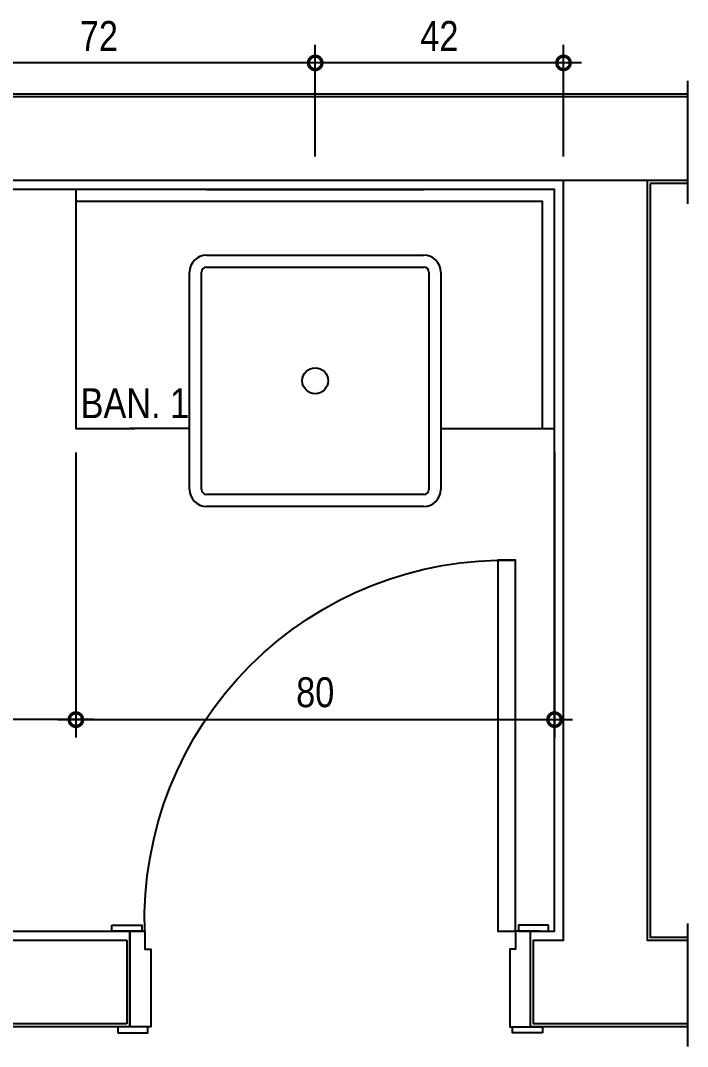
# Model space of a CAD drawing. Header units: metres. Extents: x 3 to 168, y -142 to 28.
# Drawn here: x 71.718 to 72.833, y -80.527 to -78.811 of the extents above; entities that cross this region are included whole.
import ezdxf

# ---------------------------------------------------------------- set-up
doc = ezdxf.new("R2010")
doc.units = ezdxf.units.M
doc.linetypes.add('DASHEDX2', pattern=[1.5, 1, -0.5])
for name, color, linetype in [('ARQ-ALV ACAB', 4, 'Continuous'), ('ARQ-ALV OSSO', 5, 'Continuous'), ('ARQ-AUX', 7, 'Continuous'), ('ARQ-CAX @ 1', 1, 'Continuous'), ('ARQ-DIM', 2, 'Continuous'), ('ARQ-HID', 2, 'Continuous'), ('ARQ-PRJ', 7, 'DASHEDX2'), ('ARQ-TXT', 2, 'Continuous')]:
    doc.layers.add(name, color=color, linetype=linetype)
doc.styles.add('Adesa', font='ARIALN.TTF')
doc.dimstyles.new('ADESA 1-0025', dxfattribs={"dimtxt": 0.05, "dimasz": 0.045, "dimexe": 0.03, "dimexo": 0.04, "dimgap": 0.02, "dimtad": 1, "dimtoh": 1, "dimdec": 0, "dimlfac": 100, "dimzin": 4, "dimtxsty": 'Adesa', "dimblk": 'DOTSMALL', "dimcen": 1, "dimdle": 0.03, "dimclrd": 1, "dimclre": 1, "dimclrt": 256, "dimazin": 1, "dimtm": 1e-09, "dimtfac": 1, "dimtdec": 0, "dimtix": 1, "dimtmove": 2, "dimatfit": 0, "dimldrblk": 'DOTSMALL', "dimfxl": 0.8, "dimtvp": 2, "dimtolj": 1, "dimtzin": 0, "dimarcsym": 0})

# ---------------------------------------------------------------- blocks, each defined once
blk = doc.blocks.new('ARQ-HID-CUBA Q')
for points in [[(-0.1816, 0), (0.1816, 0)], [(-0.1816, -0.11), (0.1816, -0.11)], [(-0.1816, -0.13), (0.1816, -0.13)], [(-0.21, -0.5016), (-0.21, -0.1384)], [(-0.19, -0.5016), (-0.19, -0.1384)], [(0.19, -0.1384), (0.19, -0.5016)], [(0.21, -0.1384), (0.21, -0.5016)], [(-0.21, -0.4), (-0.31, -0.4)], [(0.21, -0.4), (0.31, -0.4)], [(0.1816, -0.51), (-0.1816, -0.51)], [(0.1816, -0.53), (-0.1816, -0.53)], [(0.1816, -0.53), (-0.1816, -0.53)]]:
    blk.add_lwpolyline(points)
blk.add_circle((0, -0.32), 0.0216)
for centre, radius, start, end in [((-0.1816, -0.1384), 0.0284, 90, 180), ((0.1816, -0.1384), 0.0284, 0, 90), ((-0.1816, -0.1384), 0.0084, 90, 180), ((0.1816, -0.1384), 0.0084, 0, 90), ((-0.1816, -0.5016), 0.0284, 180, 270), ((-0.1816, -0.5016), 0.0084, 180, 270), ((0.1816, -0.5016), 0.0284, 270, 0), ((0.1816, -0.5016), 0.0084, 270, 0)]:
    blk.add_arc(centre, radius, start, end)
blk = doc.blocks.new('*U187')
for points in [[(-0.665, 0.02), (-0.615, 0.02), (-0.615, 0.01), (-0.665, 0.01)], [(0.045, 0.02), (-0.005, 0.02), (-0.005, 0.01), (0.045, 0.01)], [(-0.675, -0.16), (-0.625, -0.16), (-0.625, -0.15), (-0.675, -0.15)], [(0, -0.15), (0, -0.77), (-0.03, -0.77), (-0.03, -0.15)], [(0.055, -0.16), (0.005, -0.16), (0.005, -0.15), (0.055, -0.15)]]:
    blk.add_lwpolyline(points, close=True)
for points in [[(-0.66, -0.15), (-0.62, -0.15), (-0.62, -0.12), (-0.61, -0.12), (-0.61, 0.01), (-0.645, 0.01), (-0.645, -0.15)], [(0.04, -0.15), (0, -0.15), (0, -0.12), (-0.01, -0.12), (-0.01, 0.01), (0.025, 0.01), (0.025, -0.15)]]:
    blk.add_lwpolyline(points)
at = {"layer": 'ARQ-PRJ'}
blk.add_arc((-0.0179, -0.1679), 0.6024, 178.2986, 271.7014, dxfattribs=at)
blk = doc.blocks.new('_DotSmall')
at = {"color": 0, "linetype": 'ByBlock', "const_width": 0.5}
blk.add_lwpolyline([(-0.0625, 0, 1), (0.0625, 0, 1)], format="xyb", close=True, dxfattribs=at)
blk = doc.blocks.new('*D217')
at = {"layer": 'ARQ-DIM', "color": 1, "lineweight": -2, "transparency": 16777216}
for p, q in [((72.2106, -79.0387), (72.2106, -78.8522)), ((72.6256, -79.0387), (72.6256, -78.8522)), ((72.6556, -78.8822), (72.1806, -78.8822))]:
    blk.add_line(p, q, dxfattribs=at)
at = {"layer": 'Defpoints', "color": 0, "transparency": 16777216}
for p in [(72.2106, -78.8822), (72.2106, -79.0787, 0), (72.6256, -79.0787)]:
    blk.add_point(p, dxfattribs=at)
at = {"layer": 'ARQ-DIM', "color": 1, "lineweight": -2, "transparency": 16777216, "xscale": 0.045, "yscale": 0.045, "zscale": 0.045, "rotation": 180}
blk.add_blockref('_DotSmall', (72.2106, -78.8822), dxfattribs=at)
at = {"layer": 'ARQ-DIM', "color": 1, "lineweight": -2, "transparency": 16777216, "xscale": 0.045, "yscale": 0.045, "zscale": 0.045}
blk.add_blockref('_DotSmall', (72.6256, -78.8822), dxfattribs=at)
at = {"layer": 'ARQ-DIM', "transparency": 16777216, "insert": (72.4181, -78.8371), "char_height": 0.05, "attachment_point": 5, "style": 'Adesa'}
blk.add_mtext('\\A1;42', dxfattribs=at)
blk = doc.blocks.new('*D218')
at = {"layer": 'ARQ-DIM', "color": 1, "lineweight": -2, "transparency": 16777216}
for p, q in [((71.4874, -79.1388), (71.4874, -78.8522)), ((72.2106, -79.0387), (72.2106, -78.8522)), ((72.2406, -78.8822), (71.4574, -78.8822))]:
    blk.add_line(p, q, dxfattribs=at)
at = {"layer": 'Defpoints', "color": 0, "transparency": 16777216}
for p in [(71.4874, -78.8822), (72.2106, -79.0787, 0), (71.4874, -79.1788, 0)]:
    blk.add_point(p, dxfattribs=at)
at = {"layer": 'ARQ-DIM', "color": 1, "lineweight": -2, "transparency": 16777216, "xscale": 0.045, "yscale": 0.045, "zscale": 0.045, "rotation": 180}
blk.add_blockref('_DotSmall', (71.4874, -78.8822), dxfattribs=at)
at = {"layer": 'ARQ-DIM', "color": 1, "lineweight": -2, "transparency": 16777216, "xscale": 0.045, "yscale": 0.045, "zscale": 0.045}
blk.add_blockref('_DotSmall', (72.2106, -78.8822), dxfattribs=at)
at = {"layer": 'ARQ-DIM', "transparency": 16777216, "insert": (71.849, -78.8371), "char_height": 0.05, "attachment_point": 5, "style": 'Adesa'}
blk.add_mtext('\\A1;72', dxfattribs=at)
blk = doc.blocks.new('*D222')
at = {"layer": 'ARQ-DIM', "color": 1, "lineweight": -2, "transparency": 16777216}
for p, q in [((71.8106, -79.5337), (71.8106, -80.0103)), ((72.6106, -79.5337), (72.6106, -80.0103)), ((71.7806, -79.9803), (72.6406, -79.9803))]:
    blk.add_line(p, q, dxfattribs=at)
at = {"layer": 'Defpoints', "color": 0, "transparency": 16777216}
for p in [(71.8106, -79.4937, 0), (72.6106, -79.4937, 0), (72.6106, -79.9803)]:
    blk.add_point(p, dxfattribs=at)
at = {"layer": 'ARQ-DIM', "color": 1, "lineweight": -2, "transparency": 16777216, "xscale": 0.045, "yscale": 0.045, "zscale": 0.045, "rotation": 180}
blk.add_blockref('_DotSmall', (71.8106, -79.9803), dxfattribs=at)
at = {"layer": 'ARQ-DIM', "color": 1, "lineweight": -2, "transparency": 16777216, "xscale": 0.045, "yscale": 0.045, "zscale": 0.045}
blk.add_blockref('_DotSmall', (72.6106, -79.9803), dxfattribs=at)
at = {"layer": 'ARQ-DIM', "transparency": 16777216, "insert": (72.2106, -79.9348), "char_height": 0.05, "attachment_point": 5, "style": 'Adesa'}
blk.add_mtext('\\A1;80', dxfattribs=at)
blk = doc.blocks.new('*D223')
at = {"layer": 'ARQ-DIM', "color": 1, "lineweight": -2, "transparency": 16777216}
for p, q in [((71.1995, -79.4438), (71.1995, -80.0103)), ((71.8106, -79.5337), (71.8106, -80.0103)), ((71.8406, -79.9803), (71.1695, -79.9803))]:
    blk.add_line(p, q, dxfattribs=at)
at = {"layer": 'Defpoints', "color": 0, "transparency": 16777216}
for p in [(71.1995, -79.4038, 0), (71.8106, -79.4937), (71.1995, -79.9803)]:
    blk.add_point(p, dxfattribs=at)
at = {"layer": 'ARQ-DIM', "color": 1, "lineweight": -2, "transparency": 16777216, "xscale": 0.045, "yscale": 0.045, "zscale": 0.045, "rotation": 180}
blk.add_blockref('_DotSmall', (71.1995, -79.9803), dxfattribs=at)
at = {"layer": 'ARQ-DIM', "color": 1, "lineweight": -2, "transparency": 16777216, "xscale": 0.045, "yscale": 0.045, "zscale": 0.045}
blk.add_blockref('_DotSmall', (71.8106, -79.9803), dxfattribs=at)
at = {"layer": 'ARQ-DIM', "transparency": 16777216, "insert": (71.5051, -79.893), "char_height": 0.05, "attachment_point": 5, "style": 'Adesa'}
blk.add_mtext('\\A1;61\\Pmín. 60cm', dxfattribs=at)
blk = doc.blocks.new('AREAS MOLHADAS')
at = {"layer": 'ARQ-ALV ACAB'}
for p, q in [((70.4295, -80.3338), (71.9006, -80.3338)), ((71.9006, -80.3338), (71.9006, -80.4938)), ((71.9006, -80.4938), (70.4195, -80.4938))]:
    blk.add_line(p, q, dxfattribs=at)
for points in [[(70.4044, -78.9337), (72.8328, -78.9337)], [(72.8328, -80.4938), (72.5706, -80.4938), (72.5706, -80.3338), (72.6106, -80.3338), (72.6106, -79.0937)], [(72.7706, -79.0837), (72.7706, -80.3438), (72.8328, -80.3438)]]:
    blk.add_lwpolyline(points, dxfattribs=at)
at = {"layer": 'ARQ-ALV ACAB', "elevation": 0}
for points in [[(72.6106, -79.0937), (71.1995, -79.0937)], [(72.8328, -79.0837), (72.7706, -79.0837)]]:
    blk.add_lwpolyline(points, dxfattribs=at)
at = {"layer": 'ARQ-ALV OSSO'}
for p, q in [((71.8956, -80.3488), (71.8956, -80.4888)), ((71.8956, -80.4888), (70.3945, -80.4888))]:
    blk.add_line(p, q, dxfattribs=at)
at = {"layer": 'ARQ-ALV OSSO', "elevation": 0}
for points in [[(72.8328, -78.9387), (70.2404, -78.9387)], [(72.8328, -79.0787), (70.4145, -79.0787)]]:
    blk.add_lwpolyline(points, dxfattribs=at)
at = {"layer": 'ARQ-ALV OSSO'}
for points in [[(72.8328, -80.4888), (72.5756, -80.4888), (72.5756, -80.3488), (72.6256, -80.3488), (72.6256, -79.0787)], [(72.7656, -79.0787), (72.7656, -80.3488), (72.8328, -80.3488)], [(70.3945, -80.3488), (71.8956, -80.3488)]]:
    blk.add_lwpolyline(points, dxfattribs=at)
at = {"layer": 'ARQ-AUX'}
for points in [[(72.8328, -78.9122), (72.8328, -79.1178)], [(72.8328, -80.3212), (72.8328, -80.5268)]]:
    blk.add_lwpolyline(points, dxfattribs=at)
at = {"layer": 'ARQ-HID', "lineweight": -2, "elevation": 0}
blk.add_lwpolyline([(72.5206, -79.4937), (72.6106, -79.4937), (72.6106, -79.0937), (71.8106, -79.0937), (71.8106, -79.4937), (71.909, -79.4937)], dxfattribs=at)
at = {"layer": 'ARQ-HID'}
blk.add_lwpolyline([(72.6106, -79.4937), (72.6106, -79.0937), (71.8106, -79.0937)], dxfattribs=at)
at = {"layer": 'ARQ-HID', "elevation": 0}
blk.add_lwpolyline([(72.5906, -79.4937), (72.5906, -79.1137), (71.8106, -79.1137)], dxfattribs=at)
at = {"layer": 'ARQ-CAX @ 1', "xscale": -1, "rotation": 180}
blk.add_blockref('*U187', (72.5456, -80.4838), dxfattribs=at)
at = {"layer": 'ARQ-HID', "lineweight": -2}
blk.add_blockref('ARQ-HID-CUBA Q', (72.2106, -79.0937, 0), dxfattribs=at)
at = {"layer": 'ARQ-TXT', "insert": (71.8185, -79.4262, 0), "char_height": 0.05, "attachment_point": 1, "style": 'Adesa'}
blk.add_mtext_dynamic_manual_height_columns('BAN. 1', width=0.171339, gutter_width=1, heights=[0], dxfattribs=at)
at = {"layer": 'ARQ-DIM'}
for base, p1, p2, picture, middle in [((71.4874, -78.8822), (72.2106, -79.0787, 0), (71.4874, -79.1788, 0), '*D218', (71.849, -78.8371)), ((72.210646, -78.882181), (72.625649, -79.07874), (72.210646, -79.07874, -0.000004), '*D217', (72.418147, -78.837078)), ((72.6106, -79.9803, 0), (71.8106, -79.4937), (72.6106, -79.4937), '*D222', (72.2106, -79.9348, 0))]:
    dim = blk.add_linear_dim(base=base, p1=p1, p2=p2, dimstyle='ADESA 1-0025', dxfattribs=at)
    dim.commit()
    dim.dimension.update_dxf_attribs({"geometry": picture, "text_midpoint": middle})
dim = blk.add_linear_dim(base=(71.1995, -79.9803, 0), p1=(71.8106, -79.4937, 0), p2=(71.1995, -79.4038, 0), text='<>\\Pmín. 60cm', dimstyle='ADESA 1-0025', dxfattribs=at)
dim.commit()
dim.dimension.update_dxf_attribs({"geometry": '*D223', "text_midpoint": (71.5051, -79.893, 0)})

msp = doc.modelspace()

# ---------------------------------------------------------------- block references
msp.add_blockref('AREAS MOLHADAS', (0, 0))

doc.saveas('drawing.dxf')
